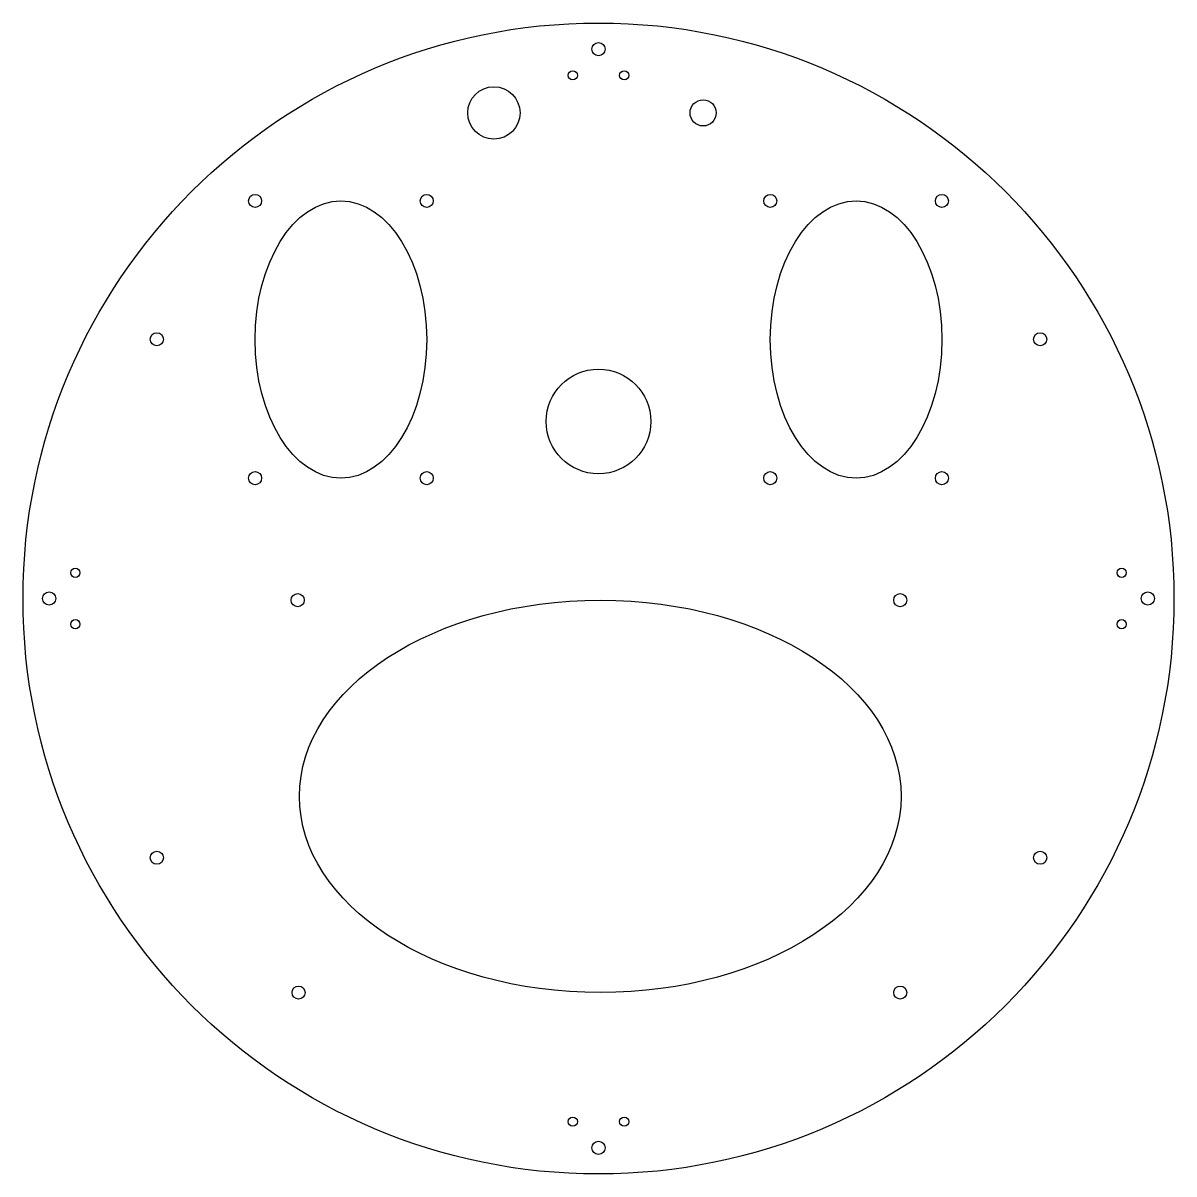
# Model space of a CAD drawing. Header units: inches. Extents: x -5.5 to 5.5, y -5.5 to 5.5.
import ezdxf

# ---------------------------------------------------------------- set-up
doc = ezdxf.new("R2010")
doc.units = ezdxf.units.IN
doc.header["$MEASUREMENT"] = 0

msp = doc.modelspace()

# ---------------------------------------------------------------- linework, layer by layer
for centre, radius in [((0, 0), 5.5), ((0, 5.25), 0.0625), ((-0.246, 5), 0.0445), ((0.246, 5), 0.0445), ((-1, 4.641), 0.25), ((1, 4.641), 0.125), ((-3.282, 3.8), 0.0625), ((-1.642, 3.8), 0.0625), ((1.642, 3.8), 0.0625), ((3.282, 3.8), 0.0625), ((-4.221, 2.478), 0.0625), ((4.221, 2.478), 0.0625), ((0, 1.692), 0.5), ((-3.282, 1.15), 0.0625), ((-1.642, 1.15), 0.0625), ((1.642, 1.15), 0.0625), ((3.282, 1.15), 0.0625), ((-5, 0.246), 0.0445), ((5, 0.246), 0.0445), ((-5.25, 0), 0.0625), ((-2.875, -0.016), 0.0625), ((2.884, -0.016), 0.0625), ((5.25, 0), 0.0625), ((-5, -0.246), 0.0445), ((5, -0.246), 0.0445), ((-4.221, -2.478), 0.0625), ((4.221, -2.478), 0.0625), ((-2.866, -3.766), 0.0625), ((2.884, -3.766), 0.0625), ((-0.246, -5), 0.0445), ((0.246, -5), 0.0445), ((0, -5.25), 0.0625)]:
    msp.add_circle(centre, radius)
for centre, major_axis, ratio in [((-2.462, 2.475), (0, -1.325), 0.618868), ((2.462, 2.475), (0, -1.325), 0.618868), ((0.017, -1.891), (-2.875, 0), 0.652174)]:
    msp.add_ellipse(centre, major_axis=major_axis, ratio=ratio)

doc.saveas('drawing.dxf')
